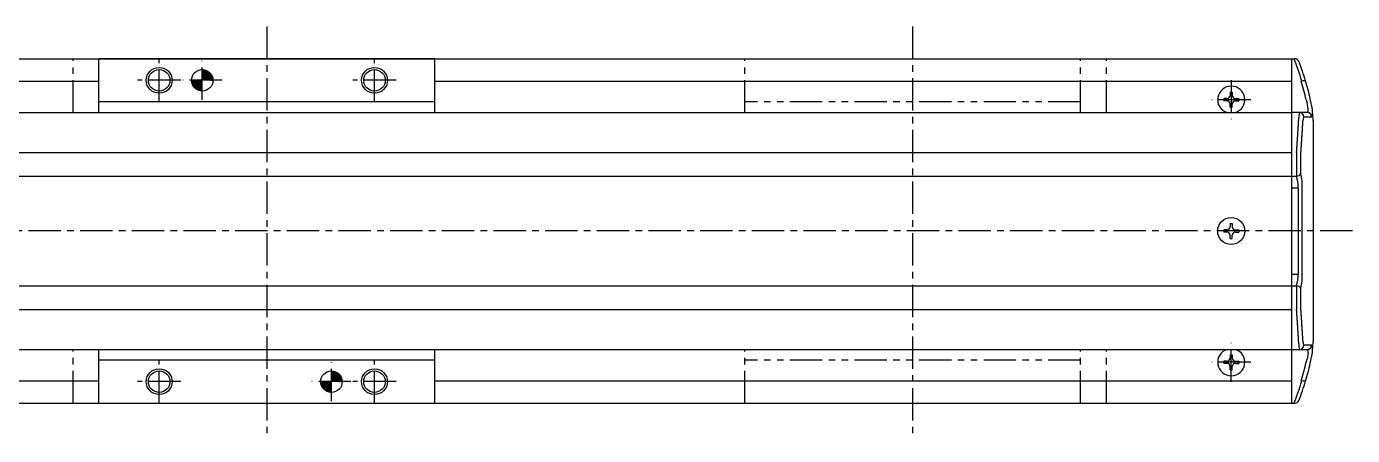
# Model space of a CAD drawing. Extents: x -241 to 403, y 128 to 503.
# Drawn here: x 94.6 to 402.6, y 408.1 to 503.1 of the extents above; entities that cross this region are included whole.
import ezdxf

# ---------------------------------------------------------------- set-up
doc = ezdxf.new("R2010")
doc.units = 0
for name, pattern in [('CENTER', [12, 7.5, -1.5, 1.5, -1.5]), ('CONTINOUS', [0]), ('PHANTOM', [15, 7.5, -1.5, 1.5, -1.5, 1.5, -1.5])]:
    doc.linetypes.add(name, pattern=pattern)
doc.layers.get('0').update_dxf_attribs({"linetype": 'CONTINUOUS'})
doc.layers.add('CENTER', color=1, linetype='CENTER')

# ---------------------------------------------------------------- blocks, each defined once
blk = doc.blocks.new('*X8')
at = {"color": 0, "linetype": 'CONTINOUS'}
for p, q in [((135.44, 493.03), (135.56, 493.15)), ((135.44, 493.12), (135.47, 493.15)), ((135.44, 492.94), (135.64, 493.14)), ((135.44, 492.85), (135.72, 493.13)), ((135.44, 492.76), (135.8, 493.12)), ((135.44, 492.67), (135.88, 493.11)), ((135.44, 492.59), (135.95, 493.1)), ((135.44, 492.5), (136.03, 493.08)), ((135.44, 492.41), (136.1, 493.06)), ((135.44, 492.32), (136.17, 493.04)), ((135.44, 492.23), (136.23, 493.02)), ((135.44, 492.14), (136.3, 493)), ((135.44, 492.05), (136.37, 492.97)), ((135.44, 491.96), (136.43, 492.95)), ((135.44, 491.87), (136.49, 492.92)), ((135.44, 491.78), (136.55, 492.89)), ((135.44, 491.69), (136.61, 492.86)), ((135.44, 491.6), (136.67, 492.83)), ((135.44, 491.51), (136.72, 492.79)), ((132.94, 490.54), (133.06, 490.65)), ((132.94, 490.62), (132.97, 490.65)), ((132.95, 490.45), (133.15, 490.65)), ((132.96, 490.37), (133.24, 490.65)), ((132.97, 490.29), (133.33, 490.65)), ((132.98, 490.21), (133.42, 490.65)), ((132.99, 490.14), (133.51, 490.65)), ((133.01, 490.07), (133.59, 490.65)), ((133.03, 489.99), (133.68, 490.65)), ((133.05, 489.92), (133.77, 490.65)), ((133.07, 489.86), (133.86, 490.65)), ((133.09, 489.79), (133.95, 490.65)), ((133.12, 489.73), (134.04, 490.65)), ((133.14, 489.66), (134.13, 490.65)), ((133.17, 489.6), (134.22, 490.65)), ((133.2, 489.54), (134.31, 490.65)), ((133.23, 489.48), (134.4, 490.65)), ((133.26, 489.42), (134.49, 490.65)), ((133.3, 489.37), (134.58, 490.65)), ((133.33, 489.31), (134.67, 490.65)), ((133.37, 489.26), (134.76, 490.65)), ((133.4, 489.2), (134.85, 490.65)), ((133.44, 489.15), (134.94, 490.65)), ((133.48, 489.1), (135.03, 490.65)), ((133.52, 489.05), (135.12, 490.65)), ((133.56, 489), (135.2, 490.65)), ((133.6, 488.96), (135.29, 490.65)), ((133.65, 488.91), (135.38, 490.65)), ((133.69, 488.87), (135.44, 490.62)), ((133.74, 488.82), (135.44, 490.53)), ((133.78, 488.78), (135.44, 490.44)), ((133.83, 488.74), (135.44, 490.35)), ((133.88, 488.7), (135.44, 490.26)), ((133.93, 488.66), (135.44, 490.17)), ((133.98, 488.62), (135.44, 490.08)), ((134.03, 488.58), (135.44, 489.99)), ((134.09, 488.55), (135.44, 489.9)), ((134.14, 488.51), (135.44, 489.81)), ((134.2, 488.48), (135.44, 489.72)), ((135.44, 491.42), (136.78, 492.76)), ((135.44, 491.33), (136.83, 492.73)), ((135.44, 491.24), (136.89, 492.69)), ((135.44, 491.15), (136.94, 492.65)), ((135.44, 491.06), (136.99, 492.61)), ((135.44, 490.98), (137.04, 492.57)), ((135.44, 490.89), (137.09, 492.53)), ((135.44, 490.8), (137.13, 492.49)), ((135.44, 490.71), (137.18, 492.45)), ((135.47, 490.65), (137.23, 492.4)), ((135.56, 490.65), (137.27, 492.36)), ((135.65, 490.65), (137.31, 492.31)), ((135.74, 490.65), (137.35, 492.26)), ((135.83, 490.65), (137.39, 492.21)), ((135.92, 490.65), (137.43, 492.16)), ((136.01, 490.65), (137.47, 492.11)), ((136.1, 490.65), (137.51, 492.06)), ((136.19, 490.65), (137.54, 492)), ((136.28, 490.65), (137.58, 491.95)), ((136.37, 490.65), (137.61, 491.89)), ((136.46, 490.65), (137.64, 491.83)), ((136.55, 490.65), (137.67, 491.78)), ((136.64, 490.65), (137.7, 491.72)), ((136.73, 490.65), (137.73, 491.65)), ((136.81, 490.65), (137.76, 491.59)), ((136.9, 490.65), (137.78, 491.53)), ((136.99, 490.65), (137.81, 491.46)), ((137.08, 490.65), (137.83, 491.39)), ((137.17, 490.65), (137.85, 491.32)), ((137.26, 490.65), (137.87, 491.25)), ((137.35, 490.65), (137.88, 491.18)), ((137.44, 490.65), (137.9, 491.11)), ((137.53, 490.65), (137.91, 491.03)), ((137.62, 490.65), (137.92, 490.95)), ((137.71, 490.65), (137.93, 490.87)), ((137.8, 490.65), (137.94, 490.79)), ((137.89, 490.65), (137.94, 490.7)), ((134.26, 488.45), (135.44, 489.63)), ((134.31, 488.42), (135.44, 489.54)), ((134.37, 488.39), (135.44, 489.45)), ((134.44, 488.36), (135.44, 489.37)), ((134.5, 488.33), (135.44, 489.28)), ((134.56, 488.31), (135.44, 489.19)), ((134.63, 488.28), (135.44, 489.1)), ((134.7, 488.26), (135.44, 489.01)), ((134.77, 488.24), (135.44, 488.92)), ((134.84, 488.22), (135.44, 488.83)), ((134.91, 488.21), (135.44, 488.74)), ((134.98, 488.19), (135.44, 488.65)), ((135.06, 488.18), (135.44, 488.56)), ((135.14, 488.17), (135.44, 488.47)), ((135.22, 488.16), (135.44, 488.38)), ((135.3, 488.15), (135.44, 488.29)), ((135.39, 488.15), (135.44, 488.2))]:
    blk.add_line(p, q, dxfattribs=at)
blk = doc.blocks.new('*X9')
at = {"color": 0, "linetype": 'CONTINOUS'}
for p, q in [((165.44, 423.04), (165.55, 423.15)), ((165.44, 423.13), (165.47, 423.15)), ((165.44, 422.95), (165.64, 423.14)), ((165.44, 422.86), (165.72, 423.13)), ((165.44, 422.77), (165.8, 423.12)), ((165.44, 422.68), (165.87, 423.11)), ((165.44, 422.59), (165.95, 423.1)), ((165.44, 422.5), (166.02, 423.08)), ((165.44, 422.41), (166.09, 423.06)), ((165.44, 422.32), (166.16, 423.04)), ((165.44, 422.23), (166.23, 423.02)), ((165.44, 422.14), (166.3, 423)), ((165.44, 422.05), (166.36, 422.97)), ((165.44, 421.96), (166.43, 422.95)), ((165.44, 421.87), (166.49, 422.92)), ((165.44, 421.78), (166.55, 422.89)), ((165.44, 421.69), (166.61, 422.86)), ((165.44, 421.6), (166.67, 422.83)), ((165.44, 421.52), (166.72, 422.8)), ((165.44, 421.43), (166.78, 422.76)), ((165.44, 421.34), (166.83, 422.73)), ((165.44, 421.25), (166.89, 422.69)), ((165.44, 421.16), (166.94, 422.65)), ((165.44, 421.07), (166.99, 422.61)), ((165.44, 420.98), (167.04, 422.57)), ((165.44, 420.89), (167.09, 422.53)), ((165.44, 420.8), (167.13, 422.49)), ((165.44, 420.71), (167.18, 422.45)), ((165.47, 420.65), (167.22, 422.4)), ((165.56, 420.65), (167.27, 422.36)), ((165.65, 420.65), (167.31, 422.31)), ((165.74, 420.65), (167.35, 422.26)), ((165.83, 420.65), (167.39, 422.21)), ((165.92, 420.65), (167.43, 422.16)), ((166.01, 420.65), (167.47, 422.11)), ((166.1, 420.65), (167.51, 422.06)), ((166.19, 420.65), (167.54, 422.01)), ((166.27, 420.65), (167.58, 421.95)), ((162.94, 420.54), (163.05, 420.65)), ((162.94, 420.63), (162.97, 420.65)), ((162.95, 420.45), (163.14, 420.65)), ((162.96, 420.37), (163.23, 420.65)), ((162.97, 420.29), (163.32, 420.65)), ((162.98, 420.22), (163.41, 420.65)), ((162.99, 420.14), (163.5, 420.65)), ((163.01, 420.07), (163.59, 420.65)), ((163.03, 420), (163.68, 420.65)), ((163.05, 419.93), (163.77, 420.65)), ((163.07, 419.86), (163.86, 420.65)), ((163.09, 419.79), (163.95, 420.65)), ((163.12, 419.73), (164.04, 420.65)), ((163.14, 419.66), (164.13, 420.65)), ((163.17, 419.6), (164.22, 420.65)), ((163.2, 419.54), (164.31, 420.65)), ((163.23, 419.48), (164.4, 420.65)), ((163.26, 419.42), (164.49, 420.65)), ((163.29, 419.37), (164.58, 420.65)), ((163.33, 419.31), (164.66, 420.65)), ((163.36, 419.26), (164.75, 420.65)), ((163.4, 419.21), (164.84, 420.65)), ((163.44, 419.15), (164.93, 420.65)), ((163.48, 419.1), (165.02, 420.65)), ((163.52, 419.05), (165.11, 420.65)), ((163.56, 419.01), (165.2, 420.65)), ((163.6, 418.96), (165.29, 420.65)), ((163.64, 418.91), (165.38, 420.65)), ((163.69, 418.87), (165.44, 420.62)), ((163.73, 418.82), (165.44, 420.53)), ((163.78, 418.78), (165.44, 420.44)), ((163.83, 418.74), (165.44, 420.35)), ((163.88, 418.7), (165.44, 420.26)), ((163.93, 418.66), (165.44, 420.17)), ((163.98, 418.62), (165.44, 420.08)), ((164.03, 418.58), (165.44, 419.99)), ((164.09, 418.55), (165.44, 419.91)), ((164.14, 418.51), (165.44, 419.82)), ((164.2, 418.48), (165.44, 419.73)), ((164.25, 418.45), (165.44, 419.64)), ((164.31, 418.42), (165.44, 419.55)), ((164.37, 418.39), (165.44, 419.46)), ((164.43, 418.36), (165.44, 419.37)), ((164.5, 418.33), (165.44, 419.28)), ((164.56, 418.31), (165.44, 419.19)), ((164.63, 418.29), (165.44, 419.1)), ((164.69, 418.26), (165.44, 419.01)), ((164.76, 418.24), (165.44, 418.92)), ((166.36, 420.65), (167.61, 421.89)), ((166.45, 420.65), (167.64, 421.84)), ((166.54, 420.65), (167.67, 421.78)), ((166.63, 420.65), (167.7, 421.72)), ((166.72, 420.65), (167.73, 421.66)), ((166.81, 420.65), (167.76, 421.59)), ((166.9, 420.65), (167.78, 421.53)), ((166.99, 420.65), (167.81, 421.46)), ((167.08, 420.65), (167.83, 421.4)), ((167.17, 420.65), (167.85, 421.33)), ((167.26, 420.65), (167.87, 421.26)), ((167.35, 420.65), (167.88, 421.18)), ((167.44, 420.65), (167.9, 421.11)), ((167.53, 420.65), (167.91, 421.03)), ((167.62, 420.65), (167.92, 420.96)), ((167.71, 420.65), (167.93, 420.87)), ((167.8, 420.65), (167.94, 420.79)), ((167.88, 420.65), (167.94, 420.71)), ((164.83, 418.22), (165.44, 418.83)), ((164.91, 418.21), (165.44, 418.74)), ((164.98, 418.19), (165.44, 418.65)), ((165.06, 418.18), (165.44, 418.56)), ((165.14, 418.17), (165.44, 418.47)), ((165.22, 418.16), (165.44, 418.38)), ((165.3, 418.15), (165.44, 418.3)), ((165.39, 418.15), (165.44, 418.21))]:
    blk.add_line(p, q, dxfattribs=at)

msp = doc.modelspace()

# ---------------------------------------------------------------- linework, layer by layer
at = {"color": 7, "linetype": 'CONTINOUS'}
for p, q in [((-67.56, 495.65), (388.44, 495.65)), ((189.44, 495.65), (111.44, 495.65)), ((111.44, 483.15), (111.44, 495.65)), ((189.44, 483.15), (189.44, 495.65)), ((388.44, 495.65), (388.44, 415.65)), ((388.44, 495.65), (389.03, 495.65)), ((389.22, 495.65), (389.03, 495.65)), ((-67.56, 490.45), (111.44, 490.45)), ((189.44, 490.45), (388.44, 490.45)), ((390.83, 490.47), (390.69, 490.45)), ((374.19, 487.9), (374.19, 487.15)), ((374.19, 487.9), (374.69, 487.9)), ((374.69, 487.9), (374.69, 487.15)), ((189.44, 485.65), (111.44, 485.65)), ((372.69, 486.4), (372.69, 485.9)), ((373.44, 486.4), (372.69, 486.4)), ((373.44, 485.9), (372.69, 485.9)), ((374.19, 484.4), (374.19, 485.15)), ((374.19, 484.4), (374.69, 484.4)), ((374.69, 484.4), (374.69, 485.15)), ((375.44, 486.4), (376.19, 486.4)), ((375.44, 485.9), (376.19, 485.9)), ((376.19, 486.4), (376.19, 485.9)), ((391.83, 486.15), (392.04, 485.42)), ((393.02, 485.37), (392.81, 486.37)), ((-67.56, 483.15), (388.44, 483.15)), ((-67.56, 483.15), (111.44, 483.15)), ((189.44, 483.15), (388.44, 483.15)), ((392.11, 483.15), (388.44, 483.15)), ((391.28, 482.15), (393.11, 482.15)), ((393.35, 483.26), (393.34, 483.28)), ((393.44, 481.3), (393.44, 430)), ((-67.56, 473.92), (388.44, 473.92)), ((389.62, 473.9), (389.63, 473.9)), ((389.63, 473.9), (389.63, 468.4)), ((390.62, 468.99), (390.62, 473.72)), ((-67.56, 468.38), (388.44, 468.38)), ((388.44, 468.4), (389.52, 468.4)), ((389.63, 468.4), (389.52, 468.4)), ((388.44, 465.65), (389.96, 465.65)), ((389.96, 465.65), (389.96, 445.65)), ((390.94, 445.65), (390.94, 465.65)), ((372.69, 455.9), (372.69, 455.4)), ((373.44, 455.9), (372.69, 455.9)), ((374.19, 457.4), (374.19, 456.65)), ((374.19, 457.4), (374.69, 457.4)), ((374.69, 457.4), (374.69, 456.65)), ((375.44, 455.9), (376.19, 455.9)), ((376.19, 455.9), (376.19, 455.4)), ((373.44, 455.4), (372.69, 455.4)), ((374.19, 453.9), (374.19, 454.65)), ((374.19, 453.9), (374.69, 453.9)), ((374.69, 453.9), (374.69, 454.65)), ((375.44, 455.4), (376.19, 455.4)), ((388.44, 445.65), (389.96, 445.65)), ((-67.56, 442.92), (388.44, 442.92)), ((388.44, 442.9), (389.52, 442.9)), ((389.52, 442.9), (389.63, 442.89)), ((389.63, 442.89), (389.63, 437.4)), ((390.62, 437.57), (390.62, 442.31)), ((-67.56, 437.38), (388.44, 437.38)), ((389.63, 437.4), (389.62, 437.4)), ((-67.56, 428.15), (388.44, 428.15)), ((-67.56, 428.15), (111.44, 428.15)), ((111.44, 415.65), (111.44, 428.15)), ((189.44, 428.15), (388.44, 428.15)), ((189.44, 415.65), (189.44, 428.15)), ((388.44, 428.15), (392.11, 428.15)), ((393.11, 429.15), (391.28, 429.15)), ((189.44, 425.65), (111.44, 425.65)), ((372.69, 425.4), (372.69, 424.9)), ((373.44, 425.4), (372.69, 425.4)), ((374.19, 426.9), (374.19, 426.15)), ((374.19, 426.9), (374.69, 426.9)), ((374.69, 426.9), (374.69, 426.15)), ((375.44, 425.4), (376.19, 425.4)), ((376.19, 425.4), (376.19, 424.9)), ((391.83, 425.15), (392.04, 425.88)), ((392.81, 424.93), (393.02, 425.92)), ((393.34, 428.02), (393.35, 428.03)), ((373.44, 424.9), (372.69, 424.9)), ((374.19, 423.4), (374.19, 424.15)), ((374.19, 423.4), (374.69, 423.4)), ((374.69, 423.4), (374.69, 424.15)), ((375.44, 424.9), (376.19, 424.9)), ((-67.56, 420.85), (111.44, 420.85)), ((189.44, 420.85), (388.44, 420.85)), ((390.83, 420.83), (390.69, 420.84)), ((-67.56, 415.65), (388.44, 415.65)), ((111.44, 415.65), (189.44, 415.65)), ((388.44, 415.65), (389.03, 415.65)), ((389.03, 415.65), (389.22, 415.65))]:
    msp.add_line(p, q, dxfattribs=at)
at = {"color": 3, "linetype": 'PHANTOM'}
for p, q in [((105.44, 483.15), (105.44, 495.65)), ((261.44, 483.15), (261.44, 495.65)), ((339.44, 483.15), (339.44, 495.65)), ((345.44, 483.15), (345.44, 495.65)), ((339.44, 485.65), (261.44, 485.65)), ((105.44, 415.65), (105.44, 428.15)), ((261.44, 415.65), (261.44, 428.15)), ((339.44, 415.65), (339.44, 428.15)), ((345.44, 415.65), (345.44, 428.15)), ((339.44, 425.65), (261.44, 425.65))]:
    msp.add_line(p, q, dxfattribs=at)
at = {"color": 7, "linetype": 'CONTINOUS'}
for points in [[(391.73, 490.47), (391.72, 490.48), (391.71, 490.5), (391.6, 490.55), (391.41, 490.56), (391.14, 490.54), (390.83, 490.47)], [(392.34, 483.95), (392.25, 484.51), (392.04, 485.42)], [(392.34, 427.34), (392.25, 426.79), (392.04, 425.88)], [(391.73, 420.82), (391.72, 420.82), (391.71, 420.8), (391.6, 420.75), (391.41, 420.73), (391.14, 420.76), (390.83, 420.83)]]:
    msp.add_lwpolyline(points, dxfattribs=at)
for points in [[(389.62, 473.9, 0), (389.63, 473.96, 0), (389.63, 474.02, 0), (389.63, 474.08, 0), (389.64, 474.15, 0), (389.64, 474.21, 0), (389.65, 474.27, 0), (389.65, 474.33, 0), (389.66, 474.39, 0), (389.66, 474.46, 0), (389.67, 474.52, 0), (389.67, 474.58, 0), (389.67, 474.64, 0), (389.68, 474.7, 0), (389.68, 474.76, 0), (389.69, 474.83, 0), (389.69, 474.89, 0), (389.69, 474.95, 0), (389.7, 475.01, 0), (389.7, 475.07, 0), (389.71, 475.14, 0), (389.71, 475.2, 0), (389.71, 475.26, 0), (389.72, 475.32, 0), (389.72, 475.38, 0), (389.73, 475.45, 0), (389.73, 475.51, 0), (389.74, 475.57, 0), (389.74, 475.63, 0), (389.74, 475.69, 0), (389.75, 475.76, 0), (389.75, 475.82, 0), (389.75, 475.88, 0), (389.76, 475.94, 0), (389.76, 476, 0), (389.77, 476.07, 0), (389.77, 476.13, 0), (389.77, 476.19, 0), (389.78, 476.25, 0), (389.78, 476.31, 0), (389.79, 476.38, 0), (389.79, 476.44, 0), (389.8, 476.5, 0), (389.8, 476.56, 0), (389.8, 476.62, 0), (389.81, 476.68, 0), (389.81, 476.75, 0), (389.82, 476.81, 0), (389.82, 476.87, 0), (389.82, 476.93, 0), (389.83, 477, 0), (389.83, 477.06, 0), (389.84, 477.12, 0), (389.84, 477.18, 0), (389.84, 477.24, 0), (389.85, 477.31, 0), (389.85, 477.37, 0), (389.86, 477.43, 0), (389.86, 477.49, 0), (389.86, 477.55, 0), (389.87, 477.62, 0), (389.87, 477.68, 0), (389.88, 477.74, 0), (389.88, 477.8, 0), (389.88, 477.86, 0), (389.89, 477.93, 0), (389.89, 477.99, 0), (389.9, 478.05, 0), (389.9, 478.11, 0), (389.9, 478.17, 0), (389.91, 478.24, 0), (389.91, 478.3, 0), (389.92, 478.36, 0), (389.92, 478.42, 0), (389.92, 478.48, 0), (389.93, 478.54, 0), (389.93, 478.61, 0), (389.94, 478.67, 0), (389.94, 478.73, 0), (389.94, 478.79, 0), (389.95, 478.85, 0), (389.95, 478.92, 0), (389.96, 478.98, 0), (389.96, 479.04, 0), (389.96, 479.1, 0), (389.97, 479.17, 0), (389.97, 479.23, 0), (389.98, 479.29, 0), (389.98, 479.35, 0), (389.98, 479.41, 0), (389.99, 479.48, 0), (389.99, 479.54, 0), (390, 479.6, 0), (390, 479.66, 0), (390, 479.72, 0), (390.01, 479.79, 0), (390.01, 479.85, 0), (390.01, 479.91, 0), (390.02, 479.97, 0), (390.02, 480.03, 0), (390.03, 480.1, 0), (390.03, 480.16, 0), (390.04, 480.22, 0), (390.04, 480.28, 0), (390.04, 480.34, 0), (390.05, 480.4, 0), (390.05, 480.47, 0), (390.05, 480.53, 0), (390.06, 480.59, 0), (390.06, 480.65, 0), (390.07, 480.72, 0), (390.07, 480.78, 0), (390.07, 480.84, 0), (390.08, 480.9, 0), (390.08, 480.96, 0), (390.09, 481.03, 0), (390.09, 481.09, 0), (390.09, 481.15, 0), (390.1, 481.21, 0), (390.1, 481.27, 0), (390.1, 481.34, 0), (390.11, 481.4, 0), (390.11, 481.46, 0), (390.12, 481.52, 0), (390.12, 481.58, 0), (390.12, 481.65, 0), (390.13, 481.71, 0), (390.13, 481.77, 0), (390.13, 481.83, 0)], [(390.62, 473.72, 0), (390.62, 473.78, 0), (390.63, 473.84, 0), (390.63, 473.9, 0), (390.63, 473.96, 0), (390.64, 474.02, 0), (390.64, 474.09, 0), (390.65, 474.15, 0), (390.65, 474.21, 0), (390.65, 474.27, 0), (390.66, 474.33, 0), (390.66, 474.39, 0), (390.67, 474.45, 0), (390.67, 474.51, 0), (390.68, 474.57, 0), (390.68, 474.63, 0), (390.68, 474.69, 0), (390.69, 474.75, 0), (390.69, 474.81, 0), (390.7, 474.87, 0), (390.7, 474.93, 0), (390.7, 475, 0), (390.71, 475.06, 0), (390.71, 475.12, 0), (390.72, 475.18, 0), (390.72, 475.24, 0), (390.72, 475.3, 0), (390.73, 475.36, 0), (390.73, 475.42, 0), (390.74, 475.48, 0), (390.74, 475.54, 0), (390.74, 475.6, 0), (390.75, 475.66, 0), (390.75, 475.72, 0), (390.75, 475.78, 0), (390.76, 475.84, 0), (390.76, 475.9, 0), (390.77, 475.97, 0), (390.77, 476.03, 0), (390.77, 476.09, 0), (390.78, 476.15, 0), (390.78, 476.21, 0), (390.79, 476.27, 0), (390.79, 476.33, 0), (390.79, 476.39, 0), (390.8, 476.45, 0), (390.8, 476.51, 0), (390.81, 476.57, 0), (390.81, 476.63, 0), (390.81, 476.69, 0), (390.82, 476.75, 0), (390.82, 476.81, 0), (390.83, 476.88, 0), (390.83, 476.94, 0), (390.83, 477, 0), (390.84, 477.06, 0), (390.84, 477.12, 0), (390.85, 477.18, 0), (390.85, 477.24, 0), (390.86, 477.3, 0), (390.86, 477.36, 0), (390.86, 477.42, 0), (390.87, 477.48, 0), (390.87, 477.54, 0), (390.87, 477.6, 0), (390.88, 477.66, 0), (390.88, 477.73, 0), (390.89, 477.79, 0), (390.89, 477.85, 0), (390.89, 477.91, 0), (390.9, 477.97, 0), (390.9, 478.03, 0), (390.91, 478.09, 0), (390.91, 478.15, 0), (390.91, 478.21, 0), (390.92, 478.27, 0), (390.92, 478.33, 0), (390.93, 478.39, 0), (390.93, 478.45, 0), (390.93, 478.51, 0), (390.94, 478.57, 0), (390.94, 478.64, 0), (390.95, 478.7, 0), (390.95, 478.76, 0), (390.95, 478.82, 0), (390.96, 478.88, 0), (390.96, 478.94, 0), (390.96, 479, 0), (390.97, 479.06, 0), (390.97, 479.12, 0), (390.98, 479.18, 0), (390.98, 479.24, 0), (390.98, 479.3, 0), (390.99, 479.36, 0), (390.99, 479.42, 0), (391, 479.49, 0), (391, 479.55, 0), (391, 479.61, 0), (391.01, 479.67, 0), (391.01, 479.73, 0), (391.01, 479.79, 0), (391.02, 479.85, 0), (391.02, 479.91, 0), (391.03, 479.97, 0), (391.03, 480.03, 0), (391.03, 480.09, 0), (391.04, 480.15, 0), (391.04, 480.21, 0), (391.04, 480.27, 0), (391.05, 480.34, 0), (391.05, 480.4, 0), (391.06, 480.46, 0), (391.06, 480.52, 0), (391.06, 480.58, 0), (391.07, 480.64, 0), (391.07, 480.7, 0), (391.08, 480.76, 0), (391.08, 480.82, 0), (391.08, 480.88, 0), (391.09, 480.94, 0), (391.09, 481, 0), (391.1, 481.06, 0), (391.1, 481.13, 0), (391.1, 481.19, 0), (391.11, 481.25, 0), (391.11, 481.31, 0), (391.11, 481.37, 0), (391.12, 481.43, 0), (391.12, 481.49, 0)], [(390.13, 429.46, 0), (390.13, 429.53, 0), (390.13, 429.59, 0), (390.12, 429.65, 0), (390.12, 429.71, 0), (390.12, 429.77, 0), (390.11, 429.84, 0), (390.11, 429.9, 0), (390.1, 429.96, 0), (390.1, 430.02, 0), (390.1, 430.08, 0), (390.09, 430.15, 0), (390.09, 430.21, 0), (390.09, 430.27, 0), (390.08, 430.33, 0), (390.08, 430.39, 0), (390.07, 430.46, 0), (390.07, 430.52, 0), (390.07, 430.58, 0), (390.06, 430.64, 0), (390.06, 430.7, 0), (390.05, 430.77, 0), (390.05, 430.83, 0), (390.05, 430.89, 0), (390.04, 430.95, 0), (390.04, 431.02, 0), (390.04, 431.08, 0), (390.03, 431.14, 0), (390.03, 431.2, 0), (390.02, 431.26, 0), (390.02, 431.33, 0), (390.01, 431.39, 0), (390.01, 431.45, 0), (390.01, 431.51, 0), (390, 431.57, 0), (390, 431.64, 0), (390, 431.7, 0), (389.99, 431.76, 0), (389.99, 431.82, 0), (389.98, 431.88, 0), (389.98, 431.95, 0), (389.98, 432.01, 0), (389.97, 432.07, 0), (389.97, 432.13, 0), (389.96, 432.19, 0), (389.96, 432.26, 0), (389.96, 432.32, 0), (389.95, 432.38, 0), (389.95, 432.44, 0), (389.94, 432.5, 0), (389.94, 432.57, 0), (389.94, 432.63, 0), (389.93, 432.69, 0), (389.93, 432.75, 0), (389.92, 432.81, 0), (389.92, 432.88, 0), (389.92, 432.94, 0), (389.91, 433, 0), (389.91, 433.06, 0), (389.9, 433.12, 0), (389.9, 433.19, 0), (389.9, 433.25, 0), (389.89, 433.31, 0), (389.89, 433.37, 0), (389.88, 433.43, 0), (389.88, 433.5, 0), (389.88, 433.56, 0), (389.87, 433.62, 0), (389.87, 433.68, 0), (389.86, 433.74, 0), (389.86, 433.81, 0), (389.86, 433.87, 0), (389.85, 433.93, 0), (389.85, 433.99, 0), (389.84, 434.05, 0), (389.84, 434.12, 0), (389.84, 434.18, 0), (389.83, 434.24, 0), (389.83, 434.3, 0), (389.82, 434.36, 0), (389.82, 434.43, 0), (389.82, 434.49, 0), (389.81, 434.55, 0), (389.81, 434.61, 0), (389.8, 434.67, 0), (389.8, 434.74, 0), (389.8, 434.8, 0), (389.79, 434.86, 0), (389.79, 434.92, 0), (389.78, 434.98, 0), (389.78, 435.05, 0), (389.77, 435.11, 0), (389.77, 435.17, 0), (389.77, 435.23, 0), (389.76, 435.29, 0), (389.76, 435.36, 0), (389.75, 435.42, 0), (389.75, 435.48, 0), (389.75, 435.54, 0), (389.74, 435.6, 0), (389.74, 435.67, 0), (389.74, 435.73, 0), (389.73, 435.79, 0), (389.73, 435.85, 0), (389.72, 435.91, 0), (389.72, 435.97, 0), (389.71, 436.04, 0), (389.71, 436.1, 0), (389.71, 436.16, 0), (389.7, 436.22, 0), (389.7, 436.28, 0), (389.69, 436.35, 0), (389.69, 436.41, 0), (389.69, 436.47, 0), (389.68, 436.53, 0), (389.68, 436.59, 0), (389.67, 436.66, 0), (389.67, 436.72, 0), (389.67, 436.78, 0), (389.66, 436.84, 0), (389.66, 436.9, 0), (389.65, 436.96, 0), (389.65, 437.03, 0), (389.64, 437.09, 0), (389.64, 437.15, 0), (389.63, 437.21, 0), (389.63, 437.27, 0), (389.63, 437.34, 0), (389.62, 437.4, 0)], [(391.12, 429.81, 0), (391.12, 429.87, 0), (391.11, 429.93, 0), (391.11, 429.99, 0), (391.11, 430.05, 0), (391.1, 430.11, 0), (391.1, 430.17, 0), (391.1, 430.23, 0), (391.09, 430.29, 0), (391.09, 430.35, 0), (391.08, 430.41, 0), (391.08, 430.48, 0), (391.08, 430.54, 0), (391.07, 430.6, 0), (391.07, 430.66, 0), (391.06, 430.72, 0), (391.06, 430.78, 0), (391.06, 430.84, 0), (391.05, 430.9, 0), (391.05, 430.96, 0), (391.04, 431.02, 0), (391.04, 431.08, 0), (391.04, 431.14, 0), (391.03, 431.2, 0), (391.03, 431.26, 0), (391.03, 431.32, 0), (391.02, 431.39, 0), (391.02, 431.45, 0), (391.01, 431.51, 0), (391.01, 431.57, 0), (391.01, 431.63, 0), (391, 431.69, 0), (391, 431.75, 0), (391, 431.81, 0), (390.99, 431.87, 0), (390.99, 431.93, 0), (390.98, 431.99, 0), (390.98, 432.05, 0), (390.98, 432.12, 0), (390.97, 432.18, 0), (390.97, 432.24, 0), (390.96, 432.3, 0), (390.96, 432.36, 0), (390.96, 432.42, 0), (390.95, 432.48, 0), (390.95, 432.54, 0), (390.95, 432.6, 0), (390.94, 432.66, 0), (390.94, 432.72, 0), (390.93, 432.78, 0), (390.93, 432.84, 0), (390.93, 432.9, 0), (390.92, 432.96, 0), (390.92, 433.02, 0), (390.91, 433.09, 0), (390.91, 433.15, 0), (390.91, 433.21, 0), (390.9, 433.27, 0), (390.9, 433.33, 0), (390.89, 433.39, 0), (390.89, 433.45, 0), (390.89, 433.51, 0), (390.88, 433.57, 0), (390.88, 433.63, 0), (390.87, 433.69, 0), (390.87, 433.75, 0), (390.87, 433.81, 0), (390.86, 433.88, 0), (390.86, 433.94, 0), (390.86, 434, 0), (390.85, 434.06, 0), (390.85, 434.12, 0), (390.84, 434.18, 0), (390.84, 434.24, 0), (390.83, 434.3, 0), (390.83, 434.36, 0), (390.83, 434.42, 0), (390.82, 434.48, 0), (390.82, 434.54, 0), (390.81, 434.6, 0), (390.81, 434.66, 0), (390.81, 434.73, 0), (390.8, 434.79, 0), (390.8, 434.85, 0), (390.79, 434.91, 0), (390.79, 434.97, 0), (390.79, 435.03, 0), (390.78, 435.09, 0), (390.78, 435.15, 0), (390.77, 435.21, 0), (390.77, 435.27, 0), (390.77, 435.33, 0), (390.76, 435.39, 0), (390.76, 435.45, 0), (390.75, 435.51, 0), (390.75, 435.57, 0), (390.75, 435.63, 0), (390.74, 435.69, 0), (390.74, 435.76, 0), (390.74, 435.82, 0), (390.73, 435.88, 0), (390.73, 435.94, 0), (390.72, 436, 0), (390.72, 436.06, 0), (390.72, 436.12, 0), (390.71, 436.18, 0), (390.71, 436.24, 0), (390.7, 436.3, 0), (390.7, 436.36, 0), (390.7, 436.42, 0), (390.69, 436.48, 0), (390.69, 436.54, 0), (390.68, 436.61, 0), (390.68, 436.66, 0), (390.68, 436.73, 0), (390.67, 436.79, 0), (390.67, 436.85, 0), (390.66, 436.91, 0), (390.66, 436.97, 0), (390.65, 437.03, 0), (390.65, 437.09, 0), (390.65, 437.15, 0), (390.64, 437.21, 0), (390.64, 437.27, 0), (390.63, 437.33, 0), (390.63, 437.39, 0), (390.63, 437.45, 0), (390.62, 437.51, 0), (390.62, 437.57, 0)]]:
    msp.add_polyline3d(points, dxfattribs=at)
for centre, radius in [((125.44, 490.65), 3), ((125.44, 490.65), 2.5), ((135.44, 490.65), 2.5), ((175.44, 490.65), 3), ((175.44, 490.65), 2.5), ((374.44, 455.65), 3.15), ((125.44, 420.65), 3), ((125.44, 420.65), 2.5), ((165.44, 420.65), 2.5), ((175.44, 420.65), 3), ((175.44, 420.65), 2.5)]:
    msp.add_circle(centre, radius, dxfattribs=at)
for centre, radius, start, end in [((334.28, 473.65), 59, 16.566, 21.8934), ((389.22, 494.65), 1, 21.3711, 90), ((334.28, 473.15), 60, 16.7828, 21.3711), ((334.28, 473.15), 59, 12.7289, 17.0548), ((334.28, 473.15), 60, 12.7289, 16.7828), ((374.44, 486.15), 3.15, 287.7528, 252.2472), ((373.44, 487.15), 0.748, 270, 0), ((375.44, 487.15), 0.748, 180, 270), ((373.44, 485.15), 0.748, 0, 90.0001), ((375.44, 485.15), 0.748, 90, 180), ((390.74, 483.98), 1.6, 328.8724, 359.134), ((373.44, 481.3), 20, 5.6778, 11.7572), ((394.11, 482.02), 3.98, 163.6112, 182.7638), ((390.29, 482.16), 0.993, 359.6186, 89.6134), ((392.21, 481.58), 1.09, 148.4536, 184.5411), ((392.11, 482.15), 0.998, 359.8808, 89.8803), ((390.9, 483.2), 2.45, 334.6308, 1.5575), ((373.44, 481.3), 20, 0, 5.6392), ((383.68, 466.06), 6.3, 356.229, 21.7736), ((389.64, 469.51), 1.1, 269.5212, 331.9289), ((377.85, 466.06), 13.1, 358.2038, 12.9244), ((373.44, 456.65), 0.748, 270, 0), ((375.44, 456.65), 0.748, 180, 270), ((373.44, 454.65), 0.748, 0, 90.0001), ((375.44, 454.65), 0.748, 90, 180), ((383.78, 445.22), 6.19, 338.0119, 3.9855), ((377.2, 445.3), 13.75, 347.4233, 1.4486), ((389.64, 441.79), 1.1, 28.0711, 90.4788), ((374.44, 425.15), 3.15, 107.7528, 72.2472), ((393.29, 429.17), 3.17, 174.7294, 198.8955), ((390.29, 429.14), 0.993, 270.3866, 0.3814), ((392.01, 429.67), 0.898, 171.3652, 215.6401), ((392.11, 429.15), 0.998, 270.1197, 0.1192), ((390.74, 427.32), 1.6, 0.866, 31.1276), ((391.23, 428.17), 2.12, 356.2843, 27.5275), ((373.44, 430), 20, 354.3608, 0), ((373.44, 426.15), 0.748, 270, 0), ((375.44, 426.15), 0.748, 180, 270), ((334.28, 438.15), 59, 342.9452, 347.2711), ((373.44, 430), 20, 348.2428, 354.3222), ((373.44, 424.15), 0.748, 0, 90.0001), ((375.44, 424.15), 0.748, 90, 180), ((334.28, 438.15), 60, 343.2172, 347.2711), ((334.28, 437.65), 59, 338.1066, 343.434), ((334.28, 438.15), 60, 338.6289, 343.2172), ((389.22, 416.65), 1, 270, 338.6289)]:
    msp.add_arc(centre, radius, start, end, dxfattribs=at)
at = {"layer": 'CENTER', "color": 1, "linetype": 'CENTER'}
for p, q in [((150.44, 503.15), (150.44, 408.15)), ((300.44, 503.15), (300.44, 408.15)), ((125.44, 485.61), (125.44, 495.69)), ((135.44, 486.11), (135.44, 495.19)), ((175.44, 485.61), (175.44, 495.69)), ((130.48, 490.65), (120.4, 490.65)), ((139.98, 490.65), (130.9, 490.65)), ((180.48, 490.65), (170.4, 490.65)), ((374.44, 490.69), (374.44, 481.61)), ((378.98, 486.15), (369.9, 486.15)), ((402.6, 455.65), (-104.98, 455.65)), ((374.44, 420.61), (374.44, 429.69)), ((125.44, 415.61), (125.44, 425.69)), ((165.44, 416.11), (165.44, 425.19)), ((175.44, 415.61), (175.44, 425.69)), ((378.98, 425.15), (369.9, 425.15)), ((130.48, 420.65), (120.4, 420.65)), ((169.98, 420.65), (160.9, 420.65)), ((180.48, 420.65), (170.4, 420.65))]:
    msp.add_line(p, q, dxfattribs=at)

# ---------------------------------------------------------------- block references
at = {"color": 7, "linetype": 'CONTINUOUS'}
for name in ['*X8', '*X9']:
    msp.add_blockref(name, (0, 0), dxfattribs=at)

doc.saveas('drawing.dxf')
